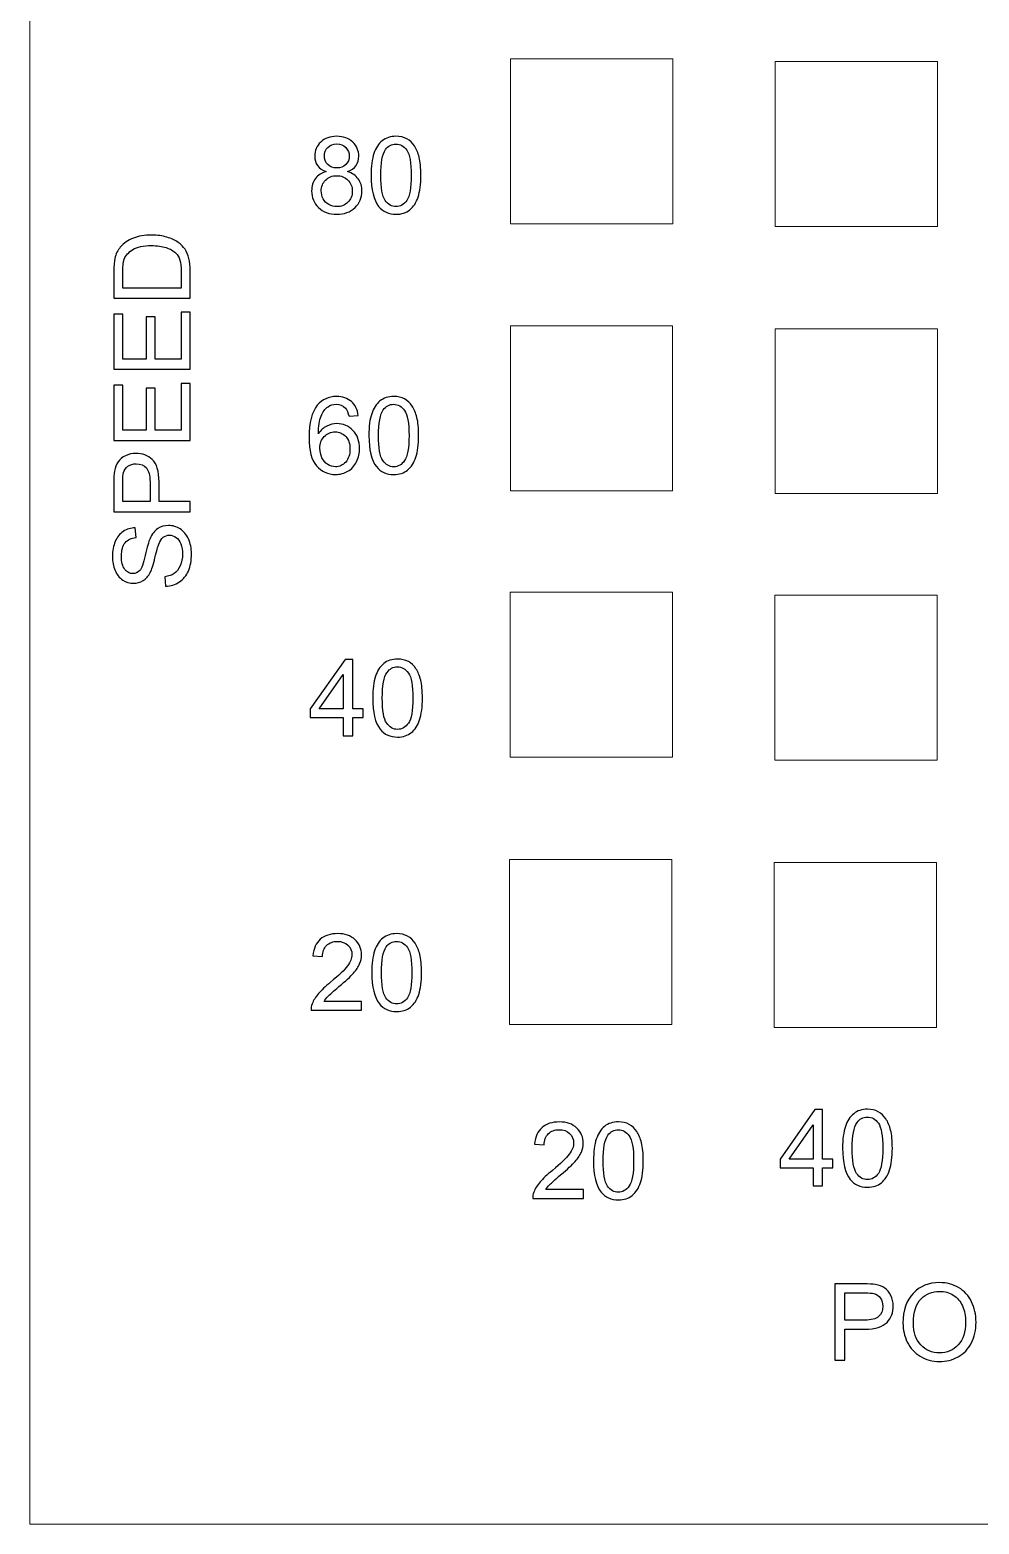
# Model space of a CAD drawing. Header units: centimetres. Extents: x -5.3 to 8.7, y 2.6 to 13.2.
# Drawn here: x -5.34 to -1.89, y 2.65 to 8.09 of the extents above; entities that cross this region are included whole.
import ezdxf

# ---------------------------------------------------------------- set-up
doc = ezdxf.new("R2010")
doc.units = ezdxf.units.CM
doc.header["$MEASUREMENT"] = 0
doc.layers.add('Layer 1', color=7, linetype='Continuous')

msp = doc.modelspace()

# ---------------------------------------------------------------- linework, layer by layer
at = {"layer": 'Layer 1', "color": 250, "lineweight": 9}
for points in [[(-5.3368, 2.64968), (8.73188, 2.64968), (8.73188, 13.15154), (-5.3368, 13.15154), (-5.3368, 2.64968)], [(-3.58969, 7.38041), (-2.99973, 7.38041), (-2.99973, 7.98041), (-3.58969, 7.98041), (-3.58969, 7.38041)], [(-3.58969, 7.38041), (-2.99973, 7.38041), (-2.99973, 7.98041), (-3.58969, 7.98041), (-3.58969, 7.38041)], [(-2.6274, 7.36991), (-2.03744, 7.36991), (-2.03744, 7.96991), (-2.6274, 7.96991), (-2.6274, 7.36991)], [(-3.59012, 6.40889), (-3.00016, 6.40889), (-3.00016, 7.00889), (-3.59012, 7.00889), (-3.59012, 6.40889)], [(-3.59012, 6.40889), (-3.00016, 6.40889), (-3.00016, 7.00889), (-3.59012, 7.00889), (-3.59012, 6.40889)], [(-2.62783, 6.39839), (-2.03787, 6.39839), (-2.03787, 6.99839), (-2.62783, 6.99839), (-2.62783, 6.39839)], [(-3.59083, 5.43981), (-3.00087, 5.43981), (-3.00087, 6.03981), (-3.59083, 6.03981), (-3.59083, 5.43981)], [(-3.59083, 5.43981), (-3.00087, 5.43981), (-3.00087, 6.03981), (-3.59083, 6.03981), (-3.59083, 5.43981)], [(-2.62854, 5.42931), (-2.03858, 5.42931), (-2.03858, 6.02931), (-2.62854, 6.02931), (-2.62854, 5.42931)], [(-3.59281, 4.46688), (-3.00285, 4.46688), (-3.00285, 5.06688), (-3.59281, 5.06688), (-3.59281, 4.46688)], [(-3.59281, 4.46688), (-3.00285, 4.46688), (-3.00285, 5.06688), (-3.59281, 5.06688), (-3.59281, 4.46688)], [(-2.63052, 4.45638), (-2.04056, 4.45638), (-2.04056, 5.05638), (-2.63052, 5.05638), (-2.63052, 4.45638)]]:
    msp.add_lwpolyline(points, close=True, dxfattribs=at)
at = {"layer": 'Layer 1', "color": 250}
for points, knots in [([(-4.25958, 7.56988), (-4.27374, 7.57506), (-4.28422, 7.58249), (-4.29108, 7.59207), (-4.29787, 7.6017), (-4.3013, 7.61322), (-4.3013, 7.6266), (-4.3013, 7.64685), (-4.29405, 7.66379), (-4.27956, 7.67757), (-4.26501, 7.69134), (-4.24574, 7.69827), (-4.22161, 7.69827), (-4.19743, 7.69827), (-4.17789, 7.69122), (-4.16315, 7.67712), (-4.1484, 7.66302), (-4.14103, 7.64588), (-4.14103, 7.62563), (-4.14103, 7.61276), (-4.14439, 7.60151), (-4.15112, 7.592), (-4.15784, 7.58243), (-4.16806, 7.57506), (-4.18184, 7.56988), (-4.16483, 7.56432), (-4.15196, 7.55539), (-4.1431, 7.54298), (-4.13424, 7.53062), (-4.12977, 7.51588), (-4.12977, 7.49867), (-4.12977, 7.47494), (-4.13818, 7.45502), (-4.15493, 7.43885), (-4.17175, 7.42268), (-4.1938, 7.41459), (-4.22116, 7.41459), (-4.24852, 7.41459), (-4.27057, 7.42268), (-4.28739, 7.43891), (-4.30414, 7.45515), (-4.31255, 7.47539), (-4.31255, 7.49964), (-4.31255, 7.51769), (-4.30796, 7.53282), (-4.29877, 7.54498), (-4.28959, 7.55721), (-4.27652, 7.56548), (-4.25958, 7.56988)], [0, 0, 0, 0, 0.0625, 0.0625, 0.0625, 0.125, 0.125, 0.125, 0.1875, 0.1875, 0.1875, 0.25, 0.25, 0.25, 0.3125, 0.3125, 0.3125, 0.375, 0.375, 0.375, 0.4375, 0.4375, 0.4375, 0.5, 0.5, 0.5, 0.5625, 0.5625, 0.5625, 0.625, 0.625, 0.625, 0.6875, 0.6875, 0.6875, 0.75, 0.75, 0.75, 0.8125, 0.8125, 0.8125, 0.875, 0.875, 0.875, 0.9375, 0.9375, 0.9375, 1, 1, 1, 1]), ([(-4.26637, 7.62783), (-4.26637, 7.61464), (-4.26217, 7.6039), (-4.25382, 7.59556), (-4.24542, 7.58722), (-4.23442, 7.58301), (-4.22077, 7.58301), (-4.20751, 7.58301), (-4.19678, 7.58715), (-4.18844, 7.59543), (-4.18009, 7.60371), (-4.17595, 7.61386), (-4.17595, 7.62589), (-4.17595, 7.63844), (-4.18022, 7.64898), (-4.18882, 7.65752), (-4.19736, 7.66606), (-4.20816, 7.67032), (-4.22116, 7.67032), (-4.23429, 7.67032), (-4.24509, 7.66612), (-4.25363, 7.65778), (-4.2621, 7.64943), (-4.26637, 7.63947), (-4.26637, 7.62783)], [0, 0, 0, 0, 0.125, 0.125, 0.125, 0.25, 0.25, 0.25, 0.375, 0.375, 0.375, 0.5, 0.5, 0.5, 0.625, 0.625, 0.625, 0.75, 0.75, 0.75, 0.875, 0.875, 0.875, 1, 1, 1, 1]), ([(-4.09633, 7.55636), (-4.09633, 7.58916), (-4.09297, 7.61567), (-4.08624, 7.63572), (-4.07945, 7.65584), (-4.06943, 7.67129), (-4.0561, 7.6821), (-4.04284, 7.6929), (-4.02609, 7.69827), (-4.00591, 7.69827), (-3.99104, 7.69827), (-3.97797, 7.69529), (-3.96665, 7.68928), (-3.9554, 7.68326), (-3.94609, 7.67459), (-3.93884, 7.66328), (-3.9316, 7.65202), (-3.92591, 7.63825), (-3.92177, 7.62201), (-3.91757, 7.60578), (-3.9155, 7.58385), (-3.9155, 7.55636), (-3.9155, 7.52377), (-3.91886, 7.49738), (-3.92552, 7.47733), (-3.93218, 7.45722), (-3.94221, 7.44176), (-3.95553, 7.43089), (-3.96879, 7.42003), (-3.98561, 7.41459), (-4.00591, 7.41459), (-4.03262, 7.41459), (-4.05364, 7.4241), (-4.06891, 7.44318), (-4.08721, 7.46646), (-4.09633, 7.50417), (-4.09633, 7.55636)], [0, 0, 0, 0, 0.0833333, 0.0833333, 0.0833333, 0.1666667, 0.1666667, 0.1666667, 0.25, 0.25, 0.25, 0.3333333, 0.3333333, 0.3333333, 0.4166667, 0.4166667, 0.4166667, 0.5, 0.5, 0.5, 0.5833333, 0.5833333, 0.5833333, 0.6666667, 0.6666667, 0.6666667, 0.75, 0.75, 0.75, 0.8333333, 0.8333333, 0.8333333, 0.9166667, 0.9166667, 0.9166667, 1, 1, 1, 1]), ([(-4.06141, 7.55624), (-4.06141, 7.51051), (-4.0561, 7.48011), (-4.04543, 7.46511), (-4.03476, 7.45004), (-4.02157, 7.44253), (-4.00591, 7.44253), (-3.99026, 7.44253), (-3.97707, 7.4501), (-3.9664, 7.46517), (-3.95572, 7.4803), (-3.95042, 7.51064), (-3.95042, 7.55624), (-3.95042, 7.60196), (-3.95572, 7.63236), (-3.9664, 7.64736), (-3.977, 7.66243), (-3.99033, 7.66994), (-4.0063, 7.66994), (-4.02195, 7.66994), (-4.0345, 7.66328), (-4.04388, 7.65002), (-4.05559, 7.63314), (-4.06141, 7.60183), (-4.06141, 7.55624)], [0, 0, 0, 0, 0.125, 0.125, 0.125, 0.25, 0.25, 0.25, 0.375, 0.375, 0.375, 0.5, 0.5, 0.5, 0.625, 0.625, 0.625, 0.75, 0.75, 0.75, 0.875, 0.875, 0.875, 1, 1, 1, 1]), ([(-4.27762, 7.49938), (-4.27762, 7.48962), (-4.27536, 7.48024), (-4.27083, 7.47112), (-4.26631, 7.46207), (-4.25945, 7.45502), (-4.25027, 7.45004), (-4.24115, 7.44506), (-4.23132, 7.44253), (-4.2209, 7.44253), (-4.20447, 7.44253), (-4.19102, 7.44777), (-4.18048, 7.45825), (-4.16994, 7.46873), (-4.1647, 7.48205), (-4.1647, 7.49822), (-4.1647, 7.51465), (-4.17013, 7.52823), (-4.18093, 7.53897), (-4.1918, 7.5497), (-4.20551, 7.55507), (-4.222, 7.55507), (-4.23817, 7.55507), (-4.25143, 7.54977), (-4.26191, 7.53916), (-4.27239, 7.52855), (-4.27762, 7.51529), (-4.27762, 7.49938)], [0, 0, 0, 0, 0.1111111, 0.1111111, 0.1111111, 0.2222222, 0.2222222, 0.2222222, 0.3333333, 0.3333333, 0.3333333, 0.4444444, 0.4444444, 0.4444444, 0.5555556, 0.5555556, 0.5555556, 0.6666667, 0.6666667, 0.6666667, 0.7777778, 0.7777778, 0.7777778, 0.8888889, 0.8888889, 0.8888889, 1, 1, 1, 1]), ([(-4.75413, 7.1091), (-4.75413, 7.1091), (-5.03198, 7.1091), (-5.03198, 7.1091), (-5.03198, 7.1091), (-5.03198, 7.20482), (-5.03198, 7.20482), (-5.03198, 7.22642), (-5.03062, 7.24292), (-5.02804, 7.2543), (-5.02435, 7.27021), (-5.01769, 7.28379), (-5.00812, 7.29505), (-4.9957, 7.30973), (-4.97992, 7.32066), (-4.96064, 7.3279), (-4.94137, 7.33521), (-4.91931, 7.33883), (-4.89454, 7.33883), (-4.87346, 7.33883), (-4.85477, 7.33637), (-4.83847, 7.33146), (-4.82217, 7.32654), (-4.80865, 7.32021), (-4.79798, 7.31251), (-4.78731, 7.30475), (-4.7789, 7.29634), (-4.77282, 7.28716), (-4.76668, 7.27804), (-4.76202, 7.26698), (-4.75885, 7.25404), (-4.75568, 7.24104), (-4.75413, 7.22617), (-4.75413, 7.20935), (-4.75413, 7.20935), (-4.75413, 7.1091), (-4.75413, 7.1091)], [0, 0, 0, 0, 0.0833333, 0.0833333, 0.0833333, 0.1666667, 0.1666667, 0.1666667, 0.25, 0.25, 0.25, 0.3333333, 0.3333333, 0.3333333, 0.4166667, 0.4166667, 0.4166667, 0.5, 0.5, 0.5, 0.5833333, 0.5833333, 0.5833333, 0.6666667, 0.6666667, 0.6666667, 0.75, 0.75, 0.75, 0.8333333, 0.8333333, 0.8333333, 0.9166667, 0.9166667, 0.9166667, 1, 1, 1, 1]), ([(-4.78673, 7.14597), (-4.78673, 7.14597), (-4.78673, 7.20521), (-4.78673, 7.20521), (-4.78673, 7.22351), (-4.78841, 7.23787), (-4.79184, 7.24828), (-4.79526, 7.2587), (-4.80005, 7.26698), (-4.80626, 7.27319), (-4.81499, 7.28185), (-4.82676, 7.28864), (-4.84151, 7.29349), (-4.85625, 7.29834), (-4.87411, 7.3008), (-4.89513, 7.3008), (-4.92423, 7.3008), (-4.94661, 7.29602), (-4.96226, 7.28651), (-4.97791, 7.277), (-4.98839, 7.26542), (-4.99369, 7.25178), (-4.99751, 7.24195), (-4.99938, 7.2261), (-4.99938, 7.20424), (-4.99938, 7.20424), (-4.99938, 7.14597), (-4.99938, 7.14597), (-4.99938, 7.14597), (-4.78673, 7.14597), (-4.78673, 7.14597)], [0, 0, 0, 0, 0.1, 0.1, 0.1, 0.2, 0.2, 0.2, 0.3, 0.3, 0.3, 0.4, 0.4, 0.4, 0.5, 0.5, 0.5, 0.6, 0.6, 0.6, 0.7, 0.7, 0.7, 0.8, 0.8, 0.8, 0.9, 0.9, 0.9, 1, 1, 1, 1]), ([(-4.75413, 6.85104), (-4.75413, 6.85104), (-5.03198, 6.85104), (-5.03198, 6.85104), (-5.03198, 6.85104), (-5.03198, 7.05166), (-5.03198, 7.05166), (-5.03198, 7.05166), (-4.99938, 7.05166), (-4.99938, 7.05166), (-4.99938, 7.05166), (-4.99938, 6.8879), (-4.99938, 6.8879), (-4.99938, 6.8879), (-4.91401, 6.8879), (-4.91401, 6.8879), (-4.91401, 6.8879), (-4.91401, 7.04119), (-4.91401, 7.04119), (-4.91401, 7.04119), (-4.88141, 7.04119), (-4.88141, 7.04119), (-4.88141, 7.04119), (-4.88141, 6.8879), (-4.88141, 6.8879), (-4.88141, 6.8879), (-4.78673, 6.8879), (-4.78673, 6.8879), (-4.78673, 6.8879), (-4.78673, 7.05826), (-4.78673, 7.05826), (-4.78673, 7.05826), (-4.75413, 7.05826), (-4.75413, 7.05826), (-4.75413, 7.05826), (-4.75413, 6.85104), (-4.75413, 6.85104)], [0, 0, 0, 0, 0.0833333, 0.0833333, 0.0833333, 0.1666667, 0.1666667, 0.1666667, 0.25, 0.25, 0.25, 0.3333333, 0.3333333, 0.3333333, 0.4166667, 0.4166667, 0.4166667, 0.5, 0.5, 0.5, 0.5833333, 0.5833333, 0.5833333, 0.6666667, 0.6666667, 0.6666667, 0.75, 0.75, 0.75, 0.8333333, 0.8333333, 0.8333333, 0.9166667, 0.9166667, 0.9166667, 1, 1, 1, 1]), ([(-4.75413, 6.5922), (-4.75413, 6.5922), (-5.03198, 6.5922), (-5.03198, 6.5922), (-5.03198, 6.5922), (-5.03198, 6.79282), (-5.03198, 6.79282), (-5.03198, 6.79282), (-4.99938, 6.79282), (-4.99938, 6.79282), (-4.99938, 6.79282), (-4.99938, 6.62906), (-4.99938, 6.62906), (-4.99938, 6.62906), (-4.91401, 6.62906), (-4.91401, 6.62906), (-4.91401, 6.62906), (-4.91401, 6.78235), (-4.91401, 6.78235), (-4.91401, 6.78235), (-4.88141, 6.78235), (-4.88141, 6.78235), (-4.88141, 6.78235), (-4.88141, 6.62906), (-4.88141, 6.62906), (-4.88141, 6.62906), (-4.78673, 6.62906), (-4.78673, 6.62906), (-4.78673, 6.62906), (-4.78673, 6.79942), (-4.78673, 6.79942), (-4.78673, 6.79942), (-4.75413, 6.79942), (-4.75413, 6.79942), (-4.75413, 6.79942), (-4.75413, 6.5922), (-4.75413, 6.5922)], [0, 0, 0, 0, 0.0833333, 0.0833333, 0.0833333, 0.1666667, 0.1666667, 0.1666667, 0.25, 0.25, 0.25, 0.3333333, 0.3333333, 0.3333333, 0.4166667, 0.4166667, 0.4166667, 0.5, 0.5, 0.5, 0.5833333, 0.5833333, 0.5833333, 0.6666667, 0.6666667, 0.6666667, 0.75, 0.75, 0.75, 0.8333333, 0.8333333, 0.8333333, 0.9166667, 0.9166667, 0.9166667, 1, 1, 1, 1]), ([(-4.14293, 6.68263), (-4.14293, 6.68263), (-4.17669, 6.67991), (-4.17669, 6.67991), (-4.17973, 6.6933), (-4.18406, 6.70307), (-4.18969, 6.70915), (-4.19894, 6.71891), (-4.21039, 6.72376), (-4.22397, 6.72376), (-4.2349, 6.72376), (-4.2446, 6.72073), (-4.25294, 6.71465), (-4.26368, 6.70682), (-4.27209, 6.69544), (-4.27836, 6.68043), (-4.28457, 6.66536), (-4.2878, 6.64395), (-4.28806, 6.61621), (-4.27985, 6.62869), (-4.26976, 6.638), (-4.25786, 6.64402), (-4.24596, 6.6501), (-4.23354, 6.65314), (-4.22048, 6.65314), (-4.19771, 6.65314), (-4.17831, 6.64473), (-4.16227, 6.62798), (-4.14629, 6.61123), (-4.13827, 6.58963), (-4.13827, 6.56304), (-4.13827, 6.54558), (-4.14202, 6.52941), (-4.14953, 6.51441), (-4.15709, 6.4994), (-4.16738, 6.48795), (-4.18057, 6.48), (-4.1937, 6.47204), (-4.20864, 6.46803), (-4.22533, 6.46803), (-4.25372, 6.46803), (-4.27694, 6.47851), (-4.29492, 6.4994), (-4.31283, 6.52029), (-4.32182, 6.55476), (-4.32182, 6.60275), (-4.32182, 6.65644), (-4.31186, 6.6955), (-4.29201, 6.71988), (-4.27467, 6.7411), (-4.25133, 6.75171), (-4.2219, 6.75171), (-4.20004, 6.75171), (-4.18206, 6.74556), (-4.16809, 6.73334), (-4.15412, 6.72111), (-4.14571, 6.70423), (-4.14293, 6.68263)], [0, 0, 0, 0, 0.0526316, 0.0526316, 0.0526316, 0.1052632, 0.1052632, 0.1052632, 0.1578947, 0.1578947, 0.1578947, 0.2105263, 0.2105263, 0.2105263, 0.2631579, 0.2631579, 0.2631579, 0.3157895, 0.3157895, 0.3157895, 0.3684211, 0.3684211, 0.3684211, 0.4210526, 0.4210526, 0.4210526, 0.4736842, 0.4736842, 0.4736842, 0.5263158, 0.5263158, 0.5263158, 0.5789474, 0.5789474, 0.5789474, 0.6315789, 0.6315789, 0.6315789, 0.6842105, 0.6842105, 0.6842105, 0.7368421, 0.7368421, 0.7368421, 0.7894737, 0.7894737, 0.7894737, 0.8421053, 0.8421053, 0.8421053, 0.8947368, 0.8947368, 0.8947368, 0.9473684, 0.9473684, 0.9473684, 1, 1, 1, 1]), ([(-4.10444, 6.6098), (-4.10444, 6.6426), (-4.10108, 6.66911), (-4.09435, 6.68916), (-4.08756, 6.70928), (-4.07754, 6.72473), (-4.06421, 6.73554), (-4.05095, 6.74634), (-4.0342, 6.75171), (-4.01402, 6.75171), (-3.99915, 6.75171), (-3.98608, 6.74873), (-3.97476, 6.74272), (-3.96351, 6.7367), (-3.9542, 6.72803), (-3.94695, 6.71672), (-3.93971, 6.70546), (-3.93402, 6.69169), (-3.92988, 6.67545), (-3.92568, 6.65922), (-3.92361, 6.63729), (-3.92361, 6.6098), (-3.92361, 6.57721), (-3.92697, 6.55082), (-3.93363, 6.53077), (-3.94029, 6.51066), (-3.95032, 6.4952), (-3.96364, 6.48433), (-3.9769, 6.47347), (-3.99372, 6.46803), (-4.01402, 6.46803), (-4.04073, 6.46803), (-4.06175, 6.47754), (-4.07702, 6.49662), (-4.09532, 6.5199), (-4.10444, 6.55761), (-4.10444, 6.6098)], [0, 0, 0, 0, 0.0833333, 0.0833333, 0.0833333, 0.1666667, 0.1666667, 0.1666667, 0.25, 0.25, 0.25, 0.3333333, 0.3333333, 0.3333333, 0.4166667, 0.4166667, 0.4166667, 0.5, 0.5, 0.5, 0.5833333, 0.5833333, 0.5833333, 0.6666667, 0.6666667, 0.6666667, 0.75, 0.75, 0.75, 0.8333333, 0.8333333, 0.8333333, 0.9166667, 0.9166667, 0.9166667, 1, 1, 1, 1]), ([(-4.06952, 6.60968), (-4.06952, 6.56395), (-4.06421, 6.53355), (-4.05354, 6.51855), (-4.04287, 6.50348), (-4.02968, 6.49597), (-4.01402, 6.49597), (-3.99837, 6.49597), (-3.98518, 6.50354), (-3.97451, 6.51861), (-3.96383, 6.53374), (-3.95853, 6.56408), (-3.95853, 6.60968), (-3.95853, 6.6554), (-3.96383, 6.6858), (-3.97451, 6.7008), (-3.98511, 6.71587), (-3.99844, 6.72338), (-4.01441, 6.72338), (-4.03006, 6.72338), (-4.04261, 6.71672), (-4.05199, 6.70346), (-4.0637, 6.68658), (-4.06952, 6.65527), (-4.06952, 6.60968)], [0, 0, 0, 0, 0.125, 0.125, 0.125, 0.25, 0.25, 0.25, 0.375, 0.375, 0.375, 0.5, 0.5, 0.5, 0.625, 0.625, 0.625, 0.75, 0.75, 0.75, 0.875, 0.875, 0.875, 1, 1, 1, 1]), ([(-4.28263, 6.56272), (-4.28263, 6.55095), (-4.28011, 6.5397), (-4.27513, 6.52896), (-4.27015, 6.51822), (-4.26316, 6.51007), (-4.2543, 6.50445), (-4.24538, 6.49882), (-4.23593, 6.49597), (-4.22591, 6.49597), (-4.21136, 6.49597), (-4.19894, 6.50179), (-4.18865, 6.51344), (-4.17837, 6.52508), (-4.1732, 6.54086), (-4.1732, 6.56084), (-4.1732, 6.58005), (-4.17831, 6.59519), (-4.18846, 6.60625), (-4.19861, 6.61731), (-4.21155, 6.62287), (-4.22727, 6.62287), (-4.24266, 6.62287), (-4.25579, 6.61731), (-4.26653, 6.60625), (-4.27726, 6.59519), (-4.28263, 6.5807), (-4.28263, 6.56272)], [0, 0, 0, 0, 0.1111111, 0.1111111, 0.1111111, 0.2222222, 0.2222222, 0.2222222, 0.3333333, 0.3333333, 0.3333333, 0.4444444, 0.4444444, 0.4444444, 0.5555556, 0.5555556, 0.5555556, 0.6666667, 0.6666667, 0.6666667, 0.7777778, 0.7777778, 0.7777778, 0.8888889, 0.8888889, 0.8888889, 1, 1, 1, 1]), ([(-4.75413, 6.33258), (-4.75413, 6.33258), (-5.03198, 6.33258), (-5.03198, 6.33258), (-5.03198, 6.33258), (-5.03198, 6.43749), (-5.03198, 6.43749), (-5.03198, 6.45592), (-5.03108, 6.47002), (-5.02933, 6.47978), (-5.02707, 6.49343), (-5.02273, 6.50488), (-5.01639, 6.51413), (-5.00999, 6.52338), (-5.00107, 6.53081), (-4.98962, 6.53644), (-4.97817, 6.54207), (-4.96556, 6.54485), (-4.95178, 6.54485), (-4.92824, 6.54485), (-4.90825, 6.53735), (-4.89196, 6.52228), (-4.87559, 6.50727), (-4.86744, 6.48004), (-4.86744, 6.44072), (-4.86744, 6.44072), (-4.86744, 6.36945), (-4.86744, 6.36945), (-4.86744, 6.36945), (-4.75413, 6.36945), (-4.75413, 6.36945), (-4.75413, 6.36945), (-4.75413, 6.33258), (-4.75413, 6.33258)], [0, 0, 0, 0, 0.0909091, 0.0909091, 0.0909091, 0.1818182, 0.1818182, 0.1818182, 0.2727273, 0.2727273, 0.2727273, 0.3636364, 0.3636364, 0.3636364, 0.4545455, 0.4545455, 0.4545455, 0.5454545, 0.5454545, 0.5454545, 0.6363636, 0.6363636, 0.6363636, 0.7272727, 0.7272727, 0.7272727, 0.8181818, 0.8181818, 0.8181818, 0.9090909, 0.9090909, 0.9090909, 1, 1, 1, 1]), ([(-4.90004, 6.36945), (-4.90004, 6.36945), (-4.90004, 6.44124), (-4.90004, 6.44124), (-4.90004, 6.46504), (-4.90444, 6.48185), (-4.9133, 6.49188), (-4.92216, 6.50184), (-4.93458, 6.50682), (-4.95068, 6.50682), (-4.96226, 6.50682), (-4.97222, 6.50391), (-4.9805, 6.49802), (-4.98878, 6.49214), (-4.99427, 6.48438), (-4.99693, 6.4748), (-4.99854, 6.4686), (-4.99938, 6.45715), (-4.99938, 6.44053), (-4.99938, 6.44053), (-4.99938, 6.36945), (-4.99938, 6.36945), (-4.99938, 6.36945), (-4.90004, 6.36945), (-4.90004, 6.36945)], [0, 0, 0, 0, 0.125, 0.125, 0.125, 0.25, 0.25, 0.25, 0.375, 0.375, 0.375, 0.5, 0.5, 0.5, 0.625, 0.625, 0.625, 0.75, 0.75, 0.75, 0.875, 0.875, 0.875, 1, 1, 1, 1]), ([(-4.84338, 6.06171), (-4.84338, 6.06171), (-4.84649, 6.09625), (-4.84649, 6.09625), (-4.83252, 6.09787), (-4.82107, 6.10168), (-4.81208, 6.1077), (-4.80315, 6.11371), (-4.79591, 6.12302), (-4.79035, 6.13564), (-4.78485, 6.14825), (-4.78207, 6.16248), (-4.78207, 6.17826), (-4.78207, 6.19229), (-4.78414, 6.20465), (-4.78834, 6.21538), (-4.79255, 6.22612), (-4.7983, 6.23407), (-4.80561, 6.23931), (-4.81292, 6.24455), (-4.82081, 6.2472), (-4.82941, 6.2472), (-4.83808, 6.2472), (-4.84565, 6.24468), (-4.85218, 6.23964), (-4.85865, 6.23459), (-4.86408, 6.22625), (-4.86854, 6.21461), (-4.87139, 6.20717), (-4.87592, 6.19068), (-4.88206, 6.16513), (-4.8882, 6.13958), (-4.89396, 6.12173), (-4.89939, 6.11151), (-4.90638, 6.09825), (-4.91498, 6.08842), (-4.92533, 6.08195), (-4.93561, 6.07542), (-4.94719, 6.07219), (-4.95993, 6.07219), (-4.97403, 6.07219), (-4.98716, 6.0762), (-4.99932, 6.08415), (-5.01154, 6.09211), (-5.02079, 6.10369), (-5.02713, 6.11901), (-5.03347, 6.13428), (-5.03664, 6.15129), (-5.03664, 6.16998), (-5.03664, 6.19055), (-5.03334, 6.20872), (-5.02668, 6.22444), (-5.02008, 6.24015), (-5.01031, 6.25225), (-4.99738, 6.26072), (-4.98451, 6.26919), (-4.96989, 6.27372), (-4.95359, 6.27437), (-4.95359, 6.27437), (-4.95088, 6.23905), (-4.95088, 6.23905), (-4.9684, 6.23718), (-4.98166, 6.23078), (-4.99059, 6.21985), (-4.99958, 6.20891), (-5.00404, 6.19275), (-5.00404, 6.1714), (-5.00404, 6.14915), (-4.99997, 6.13292), (-4.99182, 6.12277), (-4.98367, 6.11261), (-4.97384, 6.1075), (-4.96232, 6.1075), (-4.95236, 6.1075), (-4.94415, 6.11112), (-4.93768, 6.1183), (-4.93128, 6.12542), (-4.92462, 6.14385), (-4.91789, 6.17373), (-4.9111, 6.20361), (-4.90521, 6.22411), (-4.90017, 6.23524), (-4.89273, 6.25134), (-4.88335, 6.26331), (-4.87191, 6.271), (-4.86052, 6.2787), (-4.84739, 6.28252), (-4.83252, 6.28252), (-4.81771, 6.28252), (-4.80387, 6.27831), (-4.7908, 6.26984), (-4.77774, 6.26137), (-4.76758, 6.24927), (-4.76034, 6.23343), (-4.7531, 6.21758), (-4.74947, 6.1998), (-4.74947, 6.17994), (-4.74947, 6.15485), (-4.75316, 6.13383), (-4.76047, 6.11688), (-4.76778, 6.09987), (-4.77877, 6.08661), (-4.79352, 6.07697), (-4.8082, 6.06727), (-4.82482, 6.06223), (-4.84338, 6.06171)], [0, 0, 0, 0, 0.0285714, 0.0285714, 0.0285714, 0.0571429, 0.0571429, 0.0571429, 0.0857143, 0.0857143, 0.0857143, 0.1142857, 0.1142857, 0.1142857, 0.1428571, 0.1428571, 0.1428571, 0.1714286, 0.1714286, 0.1714286, 0.2, 0.2, 0.2, 0.2285714, 0.2285714, 0.2285714, 0.2571429, 0.2571429, 0.2571429, 0.2857143, 0.2857143, 0.2857143, 0.3142857, 0.3142857, 0.3142857, 0.3428571, 0.3428571, 0.3428571, 0.3714286, 0.3714286, 0.3714286, 0.4, 0.4, 0.4, 0.4285714, 0.4285714, 0.4285714, 0.4571429, 0.4571429, 0.4571429, 0.4857143, 0.4857143, 0.4857143, 0.5142857, 0.5142857, 0.5142857, 0.5428571, 0.5428571, 0.5428571, 0.5714286, 0.5714286, 0.5714286, 0.6, 0.6, 0.6, 0.6285714, 0.6285714, 0.6285714, 0.6571429, 0.6571429, 0.6571429, 0.6857143, 0.6857143, 0.6857143, 0.7142857, 0.7142857, 0.7142857, 0.7428571, 0.7428571, 0.7428571, 0.7714286, 0.7714286, 0.7714286, 0.8, 0.8, 0.8, 0.8285714, 0.8285714, 0.8285714, 0.8571429, 0.8571429, 0.8571429, 0.8857143, 0.8857143, 0.8857143, 0.9142857, 0.9142857, 0.9142857, 0.9428571, 0.9428571, 0.9428571, 0.9714286, 0.9714286, 0.9714286, 1, 1, 1, 1]), ([(-4.1975, 5.51746), (-4.1975, 5.51746), (-4.1975, 5.58382), (-4.1975, 5.58382), (-4.1975, 5.58382), (-4.31818, 5.58382), (-4.31818, 5.58382), (-4.31818, 5.58382), (-4.31818, 5.61525), (-4.31818, 5.61525), (-4.31818, 5.61525), (-4.19129, 5.79531), (-4.19129, 5.79531), (-4.19129, 5.79531), (-4.16335, 5.79531), (-4.16335, 5.79531), (-4.16335, 5.79531), (-4.16335, 5.61525), (-4.16335, 5.61525), (-4.16335, 5.61525), (-4.12571, 5.61525), (-4.12571, 5.61525), (-4.12571, 5.61525), (-4.12571, 5.58382), (-4.12571, 5.58382), (-4.12571, 5.58382), (-4.16335, 5.58382), (-4.16335, 5.58382), (-4.16335, 5.58382), (-4.16335, 5.51746), (-4.16335, 5.51746), (-4.16335, 5.51746), (-4.1975, 5.51746), (-4.1975, 5.51746)], [0, 0, 0, 0, 0.0909091, 0.0909091, 0.0909091, 0.1818182, 0.1818182, 0.1818182, 0.2727273, 0.2727273, 0.2727273, 0.3636364, 0.3636364, 0.3636364, 0.4545455, 0.4545455, 0.4545455, 0.5454545, 0.5454545, 0.5454545, 0.6363636, 0.6363636, 0.6363636, 0.7272727, 0.7272727, 0.7272727, 0.8181818, 0.8181818, 0.8181818, 0.9090909, 0.9090909, 0.9090909, 1, 1, 1, 1]), ([(-4.09071, 5.65457), (-4.09071, 5.68737), (-4.08735, 5.71388), (-4.08062, 5.73393), (-4.07383, 5.75405), (-4.06381, 5.7695), (-4.05048, 5.78031), (-4.03722, 5.79111), (-4.02047, 5.79648), (-4.00029, 5.79648), (-3.98542, 5.79648), (-3.97235, 5.7935), (-3.96103, 5.78749), (-3.94978, 5.78147), (-3.94047, 5.7728), (-3.93322, 5.76149), (-3.92598, 5.75023), (-3.92029, 5.73646), (-3.91615, 5.72022), (-3.91195, 5.70399), (-3.90988, 5.68206), (-3.90988, 5.65457), (-3.90988, 5.62198), (-3.91324, 5.59559), (-3.9199, 5.57554), (-3.92656, 5.55543), (-3.93659, 5.53997), (-3.94991, 5.5291), (-3.96317, 5.51824), (-3.97999, 5.5128), (-4.00029, 5.5128), (-4.027, 5.5128), (-4.04802, 5.52231), (-4.06329, 5.54139), (-4.08159, 5.56467), (-4.09071, 5.60238), (-4.09071, 5.65457)], [0, 0, 0, 0, 0.0833333, 0.0833333, 0.0833333, 0.1666667, 0.1666667, 0.1666667, 0.25, 0.25, 0.25, 0.3333333, 0.3333333, 0.3333333, 0.4166667, 0.4166667, 0.4166667, 0.5, 0.5, 0.5, 0.5833333, 0.5833333, 0.5833333, 0.6666667, 0.6666667, 0.6666667, 0.75, 0.75, 0.75, 0.8333333, 0.8333333, 0.8333333, 0.9166667, 0.9166667, 0.9166667, 1, 1, 1, 1]), ([(-4.05579, 5.65445), (-4.05579, 5.60872), (-4.05048, 5.57832), (-4.03981, 5.56332), (-4.02914, 5.54825), (-4.01595, 5.54074), (-4.00029, 5.54074), (-3.98464, 5.54074), (-3.97145, 5.54831), (-3.96078, 5.56338), (-3.9501, 5.57851), (-3.9448, 5.60885), (-3.9448, 5.65445), (-3.9448, 5.70017), (-3.9501, 5.73057), (-3.96078, 5.74557), (-3.97138, 5.76064), (-3.98471, 5.76815), (-4.00068, 5.76815), (-4.01633, 5.76815), (-4.02888, 5.76149), (-4.03826, 5.74823), (-4.04997, 5.73135), (-4.05579, 5.70004), (-4.05579, 5.65445)], [0, 0, 0, 0, 0.125, 0.125, 0.125, 0.25, 0.25, 0.25, 0.375, 0.375, 0.375, 0.5, 0.5, 0.5, 0.625, 0.625, 0.625, 0.75, 0.75, 0.75, 0.875, 0.875, 0.875, 1, 1, 1, 1]), ([(-4.1975, 5.61525), (-4.1975, 5.61525), (-4.1975, 5.74021), (-4.1975, 5.74021), (-4.1975, 5.74021), (-4.28462, 5.61525), (-4.28462, 5.61525), (-4.28462, 5.61525), (-4.1975, 5.61525), (-4.1975, 5.61525)], [0, 0, 0, 0, 0.3333333, 0.3333333, 0.3333333, 0.6666667, 0.6666667, 0.6666667, 1, 1, 1, 1]), ([(-4.13082, 4.5514), (-4.13082, 4.5514), (-4.13082, 4.5188), (-4.13082, 4.5188), (-4.13082, 4.5188), (-4.31476, 4.5188), (-4.31476, 4.5188), (-4.31501, 4.52701), (-4.31366, 4.5349), (-4.31075, 4.54254), (-4.30602, 4.55502), (-4.29846, 4.56737), (-4.28804, 4.57947), (-4.27763, 4.59156), (-4.26276, 4.60553), (-4.24342, 4.62138), (-4.21334, 4.64615), (-4.19291, 4.66575), (-4.18223, 4.68023), (-4.1715, 4.69472), (-4.16613, 4.70843), (-4.16613, 4.72137), (-4.16613, 4.73488), (-4.17098, 4.74627), (-4.18068, 4.75558), (-4.19038, 4.76483), (-4.20306, 4.76949), (-4.21865, 4.76949), (-4.23514, 4.76949), (-4.24833, 4.76457), (-4.25823, 4.75474), (-4.26812, 4.74497), (-4.2731, 4.73139), (-4.27323, 4.71399), (-4.27323, 4.71399), (-4.30816, 4.71749), (-4.30816, 4.71749), (-4.30577, 4.74362), (-4.29671, 4.76354), (-4.28106, 4.77725), (-4.26534, 4.79096), (-4.24432, 4.79782), (-4.21787, 4.79782), (-4.19122, 4.79782), (-4.17007, 4.79044), (-4.15455, 4.77563), (-4.13897, 4.76082), (-4.1312, 4.74245), (-4.1312, 4.72059), (-4.1312, 4.70947), (-4.13347, 4.69854), (-4.13806, 4.6878), (-4.14259, 4.677), (-4.15015, 4.66568), (-4.1607, 4.65378), (-4.1713, 4.64194), (-4.18883, 4.62558), (-4.21328, 4.60488), (-4.23378, 4.58768), (-4.24698, 4.57604), (-4.2528, 4.56989), (-4.25862, 4.56375), (-4.2634, 4.55761), (-4.26722, 4.5514), (-4.26722, 4.5514), (-4.13082, 4.5514), (-4.13082, 4.5514)], [0, 0, 0, 0, 0.0454545, 0.0454545, 0.0454545, 0.0909091, 0.0909091, 0.0909091, 0.1363636, 0.1363636, 0.1363636, 0.1818182, 0.1818182, 0.1818182, 0.2272727, 0.2272727, 0.2272727, 0.2727273, 0.2727273, 0.2727273, 0.3181818, 0.3181818, 0.3181818, 0.3636364, 0.3636364, 0.3636364, 0.4090909, 0.4090909, 0.4090909, 0.4545455, 0.4545455, 0.4545455, 0.5, 0.5, 0.5, 0.5454545, 0.5454545, 0.5454545, 0.5909091, 0.5909091, 0.5909091, 0.6363636, 0.6363636, 0.6363636, 0.6818182, 0.6818182, 0.6818182, 0.7272727, 0.7272727, 0.7272727, 0.7727273, 0.7727273, 0.7727273, 0.8181818, 0.8181818, 0.8181818, 0.8636364, 0.8636364, 0.8636364, 0.9090909, 0.9090909, 0.9090909, 0.9545455, 0.9545455, 0.9545455, 1, 1, 1, 1]), ([(-4.09388, 4.65591), (-4.09388, 4.68871), (-4.09052, 4.71522), (-4.08379, 4.73527), (-4.077, 4.75539), (-4.06698, 4.77084), (-4.05365, 4.78165), (-4.04039, 4.79245), (-4.02364, 4.79782), (-4.00346, 4.79782), (-3.98859, 4.79782), (-3.97552, 4.79484), (-3.9642, 4.78883), (-3.95295, 4.78281), (-3.94364, 4.77414), (-3.93639, 4.76283), (-3.92915, 4.75157), (-3.92346, 4.7378), (-3.91932, 4.72156), (-3.91512, 4.70533), (-3.91305, 4.6834), (-3.91305, 4.65591), (-3.91305, 4.62332), (-3.91641, 4.59693), (-3.92307, 4.57688), (-3.92973, 4.55677), (-3.93976, 4.54131), (-3.95308, 4.53044), (-3.96634, 4.51958), (-3.98316, 4.51414), (-4.00346, 4.51414), (-4.03017, 4.51414), (-4.05119, 4.52365), (-4.06646, 4.54273), (-4.08476, 4.56601), (-4.09388, 4.60372), (-4.09388, 4.65591)], [0, 0, 0, 0, 0.0833333, 0.0833333, 0.0833333, 0.1666667, 0.1666667, 0.1666667, 0.25, 0.25, 0.25, 0.3333333, 0.3333333, 0.3333333, 0.4166667, 0.4166667, 0.4166667, 0.5, 0.5, 0.5, 0.5833333, 0.5833333, 0.5833333, 0.6666667, 0.6666667, 0.6666667, 0.75, 0.75, 0.75, 0.8333333, 0.8333333, 0.8333333, 0.9166667, 0.9166667, 0.9166667, 1, 1, 1, 1]), ([(-4.05896, 4.65579), (-4.05896, 4.61006), (-4.05365, 4.57966), (-4.04298, 4.56466), (-4.03231, 4.54959), (-4.01912, 4.54208), (-4.00346, 4.54208), (-3.98781, 4.54208), (-3.97462, 4.54965), (-3.96395, 4.56472), (-3.95327, 4.57985), (-3.94797, 4.61019), (-3.94797, 4.65579), (-3.94797, 4.70151), (-3.95327, 4.73191), (-3.96395, 4.74691), (-3.97455, 4.76198), (-3.98788, 4.76949), (-4.00385, 4.76949), (-4.0195, 4.76949), (-4.03205, 4.76283), (-4.04143, 4.74957), (-4.05314, 4.73269), (-4.05896, 4.70138), (-4.05896, 4.65579)], [0, 0, 0, 0, 0.125, 0.125, 0.125, 0.25, 0.25, 0.25, 0.375, 0.375, 0.375, 0.5, 0.5, 0.5, 0.625, 0.625, 0.625, 0.75, 0.75, 0.75, 0.875, 0.875, 0.875, 1, 1, 1, 1]), ([(-2.48908, 3.87984), (-2.48908, 3.87984), (-2.48908, 3.9462), (-2.48908, 3.9462), (-2.48908, 3.9462), (-2.60976, 3.9462), (-2.60976, 3.9462), (-2.60976, 3.9462), (-2.60976, 3.97763), (-2.60976, 3.97763), (-2.60976, 3.97763), (-2.48287, 4.15769), (-2.48287, 4.15769), (-2.48287, 4.15769), (-2.45493, 4.15769), (-2.45493, 4.15769), (-2.45493, 4.15769), (-2.45493, 3.97763), (-2.45493, 3.97763), (-2.45493, 3.97763), (-2.41729, 3.97763), (-2.41729, 3.97763), (-2.41729, 3.97763), (-2.41729, 3.9462), (-2.41729, 3.9462), (-2.41729, 3.9462), (-2.45493, 3.9462), (-2.45493, 3.9462), (-2.45493, 3.9462), (-2.45493, 3.87984), (-2.45493, 3.87984), (-2.45493, 3.87984), (-2.48908, 3.87984), (-2.48908, 3.87984)], [0, 0, 0, 0, 0.0909091, 0.0909091, 0.0909091, 0.1818182, 0.1818182, 0.1818182, 0.2727273, 0.2727273, 0.2727273, 0.3636364, 0.3636364, 0.3636364, 0.4545455, 0.4545455, 0.4545455, 0.5454545, 0.5454545, 0.5454545, 0.6363636, 0.6363636, 0.6363636, 0.7272727, 0.7272727, 0.7272727, 0.8181818, 0.8181818, 0.8181818, 0.9090909, 0.9090909, 0.9090909, 1, 1, 1, 1]), ([(-2.38229, 4.01695), (-2.38229, 4.04975), (-2.37893, 4.07626), (-2.3722, 4.09631), (-2.36541, 4.11643), (-2.35539, 4.13188), (-2.34206, 4.14269), (-2.3288, 4.15349), (-2.31205, 4.15886), (-2.29187, 4.15886), (-2.277, 4.15886), (-2.26393, 4.15588), (-2.25261, 4.14987), (-2.24136, 4.14385), (-2.23205, 4.13518), (-2.2248, 4.12387), (-2.21756, 4.11261), (-2.21187, 4.09884), (-2.20773, 4.0826), (-2.20353, 4.06637), (-2.20146, 4.04444), (-2.20146, 4.01695), (-2.20146, 3.98436), (-2.20482, 3.95797), (-2.21148, 3.93792), (-2.21814, 3.91781), (-2.22817, 3.90235), (-2.24149, 3.89148), (-2.25475, 3.88062), (-2.27157, 3.87518), (-2.29187, 3.87518), (-2.31858, 3.87518), (-2.3396, 3.88469), (-2.35487, 3.90377), (-2.37317, 3.92705), (-2.38229, 3.96476), (-2.38229, 4.01695)], [0, 0, 0, 0, 0.0833333, 0.0833333, 0.0833333, 0.1666667, 0.1666667, 0.1666667, 0.25, 0.25, 0.25, 0.3333333, 0.3333333, 0.3333333, 0.4166667, 0.4166667, 0.4166667, 0.5, 0.5, 0.5, 0.5833333, 0.5833333, 0.5833333, 0.6666667, 0.6666667, 0.6666667, 0.75, 0.75, 0.75, 0.8333333, 0.8333333, 0.8333333, 0.9166667, 0.9166667, 0.9166667, 1, 1, 1, 1]), ([(-3.32483, 3.86638), (-3.32483, 3.86638), (-3.32483, 3.83378), (-3.32483, 3.83378), (-3.32483, 3.83378), (-3.50877, 3.83378), (-3.50877, 3.83378), (-3.50902, 3.84199), (-3.50767, 3.84988), (-3.50476, 3.85752), (-3.50003, 3.87), (-3.49247, 3.88235), (-3.48205, 3.89445), (-3.47164, 3.90654), (-3.45677, 3.92051), (-3.43743, 3.93636), (-3.40735, 3.96113), (-3.38692, 3.98073), (-3.37624, 3.99521), (-3.36551, 4.0097), (-3.36014, 4.02341), (-3.36014, 4.03635), (-3.36014, 4.04986), (-3.36499, 4.06125), (-3.37469, 4.07056), (-3.38439, 4.07981), (-3.39707, 4.08447), (-3.41266, 4.08447), (-3.42915, 4.08447), (-3.44234, 4.07955), (-3.45224, 4.06972), (-3.46213, 4.05995), (-3.46711, 4.04637), (-3.46724, 4.02897), (-3.46724, 4.02897), (-3.50217, 4.03247), (-3.50217, 4.03247), (-3.49978, 4.0586), (-3.49072, 4.07852), (-3.47507, 4.09223), (-3.45935, 4.10594), (-3.43833, 4.1128), (-3.41188, 4.1128), (-3.38523, 4.1128), (-3.36408, 4.10542), (-3.34856, 4.09061), (-3.33298, 4.0758), (-3.32521, 4.05743), (-3.32521, 4.03557), (-3.32521, 4.02445), (-3.32748, 4.01352), (-3.33207, 4.00278), (-3.3366, 3.99198), (-3.34416, 3.98066), (-3.35471, 3.96876), (-3.36531, 3.95692), (-3.38284, 3.94056), (-3.40729, 3.91986), (-3.42779, 3.90266), (-3.44099, 3.89102), (-3.44681, 3.88487), (-3.45263, 3.87873), (-3.45741, 3.87259), (-3.46123, 3.86638), (-3.46123, 3.86638), (-3.32483, 3.86638), (-3.32483, 3.86638)], [0, 0, 0, 0, 0.0454545, 0.0454545, 0.0454545, 0.0909091, 0.0909091, 0.0909091, 0.1363636, 0.1363636, 0.1363636, 0.1818182, 0.1818182, 0.1818182, 0.2272727, 0.2272727, 0.2272727, 0.2727273, 0.2727273, 0.2727273, 0.3181818, 0.3181818, 0.3181818, 0.3636364, 0.3636364, 0.3636364, 0.4090909, 0.4090909, 0.4090909, 0.4545455, 0.4545455, 0.4545455, 0.5, 0.5, 0.5, 0.5454545, 0.5454545, 0.5454545, 0.5909091, 0.5909091, 0.5909091, 0.6363636, 0.6363636, 0.6363636, 0.6818182, 0.6818182, 0.6818182, 0.7272727, 0.7272727, 0.7272727, 0.7727273, 0.7727273, 0.7727273, 0.8181818, 0.8181818, 0.8181818, 0.8636364, 0.8636364, 0.8636364, 0.9090909, 0.9090909, 0.9090909, 0.9545455, 0.9545455, 0.9545455, 1, 1, 1, 1]), ([(-3.28789, 3.97089), (-3.28789, 4.00369), (-3.28453, 4.0302), (-3.2778, 4.05025), (-3.27101, 4.07037), (-3.26099, 4.08582), (-3.24766, 4.09663), (-3.2344, 4.10743), (-3.21765, 4.1128), (-3.19747, 4.1128), (-3.1826, 4.1128), (-3.16953, 4.10982), (-3.15821, 4.10381), (-3.14696, 4.09779), (-3.13765, 4.08912), (-3.1304, 4.07781), (-3.12316, 4.06655), (-3.11747, 4.05278), (-3.11333, 4.03654), (-3.10913, 4.02031), (-3.10706, 3.99838), (-3.10706, 3.97089), (-3.10706, 3.9383), (-3.11042, 3.91191), (-3.11708, 3.89186), (-3.12374, 3.87175), (-3.13377, 3.85629), (-3.14709, 3.84542), (-3.16035, 3.83456), (-3.17717, 3.82912), (-3.19747, 3.82912), (-3.22418, 3.82912), (-3.2452, 3.83863), (-3.26047, 3.85771), (-3.27877, 3.88099), (-3.28789, 3.9187), (-3.28789, 3.97089)], [0, 0, 0, 0, 0.0833333, 0.0833333, 0.0833333, 0.1666667, 0.1666667, 0.1666667, 0.25, 0.25, 0.25, 0.3333333, 0.3333333, 0.3333333, 0.4166667, 0.4166667, 0.4166667, 0.5, 0.5, 0.5, 0.5833333, 0.5833333, 0.5833333, 0.6666667, 0.6666667, 0.6666667, 0.75, 0.75, 0.75, 0.8333333, 0.8333333, 0.8333333, 0.9166667, 0.9166667, 0.9166667, 1, 1, 1, 1]), ([(-3.25297, 3.97077), (-3.25297, 3.92504), (-3.24766, 3.89464), (-3.23699, 3.87964), (-3.22632, 3.86457), (-3.21313, 3.85706), (-3.19747, 3.85706), (-3.18182, 3.85706), (-3.16863, 3.86463), (-3.15796, 3.8797), (-3.14728, 3.89483), (-3.14198, 3.92517), (-3.14198, 3.97077), (-3.14198, 4.01649), (-3.14728, 4.04689), (-3.15796, 4.06189), (-3.16856, 4.07696), (-3.18189, 4.08447), (-3.19786, 4.08447), (-3.21351, 4.08447), (-3.22606, 4.07781), (-3.23544, 4.06455), (-3.24715, 4.04767), (-3.25297, 4.01636), (-3.25297, 3.97077)], [0, 0, 0, 0, 0.125, 0.125, 0.125, 0.25, 0.25, 0.25, 0.375, 0.375, 0.375, 0.5, 0.5, 0.5, 0.625, 0.625, 0.625, 0.75, 0.75, 0.75, 0.875, 0.875, 0.875, 1, 1, 1, 1]), ([(-2.48908, 3.97763), (-2.48908, 3.97763), (-2.48908, 4.10259), (-2.48908, 4.10259), (-2.48908, 4.10259), (-2.5762, 3.97763), (-2.5762, 3.97763), (-2.5762, 3.97763), (-2.48908, 3.97763), (-2.48908, 3.97763)], [0, 0, 0, 0, 0.3333333, 0.3333333, 0.3333333, 0.6666667, 0.6666667, 0.6666667, 1, 1, 1, 1]), ([(-2.34737, 4.01683), (-2.34737, 3.9711), (-2.34206, 3.9407), (-2.33139, 3.9257), (-2.32072, 3.91063), (-2.30753, 3.90312), (-2.29187, 3.90312), (-2.27622, 3.90312), (-2.26303, 3.91069), (-2.25236, 3.92576), (-2.24168, 3.94089), (-2.23638, 3.97123), (-2.23638, 4.01683), (-2.23638, 4.06255), (-2.24168, 4.09295), (-2.25236, 4.10795), (-2.26296, 4.12302), (-2.27629, 4.13053), (-2.29226, 4.13053), (-2.30791, 4.13053), (-2.32046, 4.12387), (-2.32984, 4.11061), (-2.34155, 4.09373), (-2.34737, 4.06242), (-2.34737, 4.01683)], [0, 0, 0, 0, 0.125, 0.125, 0.125, 0.25, 0.25, 0.25, 0.375, 0.375, 0.375, 0.5, 0.5, 0.5, 0.625, 0.625, 0.625, 0.75, 0.75, 0.75, 0.875, 0.875, 0.875, 1, 1, 1, 1]), ([(-2.41055, 3.24576), (-2.41055, 3.24576), (-2.41055, 3.52361), (-2.41055, 3.52361), (-2.41055, 3.52361), (-2.30564, 3.52361), (-2.30564, 3.52361), (-2.28721, 3.52361), (-2.27311, 3.52271), (-2.26335, 3.52096), (-2.2497, 3.5187), (-2.23825, 3.51436), (-2.229, 3.50802), (-2.21975, 3.50162), (-2.21232, 3.4927), (-2.20669, 3.48125), (-2.20106, 3.4698), (-2.19828, 3.45719), (-2.19828, 3.44341), (-2.19828, 3.41987), (-2.20578, 3.39988), (-2.22085, 3.38359), (-2.23586, 3.36722), (-2.26309, 3.35907), (-2.30241, 3.35907), (-2.30241, 3.35907), (-2.37368, 3.35907), (-2.37368, 3.35907), (-2.37368, 3.35907), (-2.37368, 3.24576), (-2.37368, 3.24576), (-2.37368, 3.24576), (-2.41055, 3.24576), (-2.41055, 3.24576)], [0, 0, 0, 0, 0.0909091, 0.0909091, 0.0909091, 0.1818182, 0.1818182, 0.1818182, 0.2727273, 0.2727273, 0.2727273, 0.3636364, 0.3636364, 0.3636364, 0.4545455, 0.4545455, 0.4545455, 0.5454545, 0.5454545, 0.5454545, 0.6363636, 0.6363636, 0.6363636, 0.7272727, 0.7272727, 0.7272727, 0.8181818, 0.8181818, 0.8181818, 0.9090909, 0.9090909, 0.9090909, 1, 1, 1, 1]), ([(-2.37368, 3.39167), (-2.37368, 3.39167), (-2.30189, 3.39167), (-2.30189, 3.39167), (-2.27809, 3.39167), (-2.26128, 3.39607), (-2.25125, 3.40493), (-2.24129, 3.41379), (-2.23631, 3.42621), (-2.23631, 3.44231), (-2.23631, 3.45389), (-2.23922, 3.46385), (-2.24511, 3.47213), (-2.25099, 3.48041), (-2.25875, 3.4859), (-2.26833, 3.48856), (-2.27453, 3.49017), (-2.28598, 3.49101), (-2.3026, 3.49101), (-2.3026, 3.49101), (-2.37368, 3.49101), (-2.37368, 3.49101), (-2.37368, 3.49101), (-2.37368, 3.39167), (-2.37368, 3.39167)], [0, 0, 0, 0, 0.125, 0.125, 0.125, 0.25, 0.25, 0.25, 0.375, 0.375, 0.375, 0.5, 0.5, 0.5, 0.625, 0.625, 0.625, 0.75, 0.75, 0.75, 0.875, 0.875, 0.875, 1, 1, 1, 1]), ([(-2.16296, 3.381), (-2.16296, 3.42705), (-2.15055, 3.46314), (-2.12577, 3.4892), (-2.101, 3.51527), (-2.06905, 3.52827), (-2.02986, 3.52827), (-2.00418, 3.52827), (-1.98109, 3.52212), (-1.96046, 3.5099), (-1.93989, 3.49768), (-1.92418, 3.4806), (-1.91338, 3.45868), (-1.90257, 3.43681), (-1.89714, 3.41198), (-1.89714, 3.38423), (-1.89714, 3.3561), (-1.90283, 3.33087), (-1.91422, 3.30869), (-1.9256, 3.28644), (-1.9417, 3.26963), (-1.96253, 3.25824), (-1.98342, 3.24679), (-2.00593, 3.2411), (-2.03005, 3.2411), (-2.05625, 3.2411), (-2.07959, 3.24744), (-2.10023, 3.26005), (-2.12079, 3.27267), (-2.13645, 3.28987), (-2.14705, 3.31173), (-2.15766, 3.33353), (-2.16296, 3.35662), (-2.16296, 3.381)], [0, 0, 0, 0, 0.0909091, 0.0909091, 0.0909091, 0.1818182, 0.1818182, 0.1818182, 0.2727273, 0.2727273, 0.2727273, 0.3636364, 0.3636364, 0.3636364, 0.4545455, 0.4545455, 0.4545455, 0.5454545, 0.5454545, 0.5454545, 0.6363636, 0.6363636, 0.6363636, 0.7272727, 0.7272727, 0.7272727, 0.8181818, 0.8181818, 0.8181818, 0.9090909, 0.9090909, 0.9090909, 1, 1, 1, 1]), ([(-2.12493, 3.38035), (-2.12493, 3.34691), (-2.11594, 3.32059), (-2.09796, 3.30138), (-2.07998, 3.28217), (-2.05741, 3.27254), (-2.03025, 3.27254), (-2.00256, 3.27254), (-1.97986, 3.28224), (-1.96195, 3.30164), (-1.9441, 3.32104), (-1.93517, 3.3486), (-1.93517, 3.3843), (-1.93517, 3.40687), (-1.93899, 3.4266), (-1.94662, 3.44341), (-1.95425, 3.46023), (-1.96544, 3.47329), (-1.98012, 3.48254), (-1.99487, 3.49179), (-2.01136, 3.49645), (-2.02966, 3.49645), (-2.05566, 3.49645), (-2.07804, 3.48752), (-2.0968, 3.46967), (-2.11556, 3.45182), (-2.12493, 3.42207), (-2.12493, 3.38035)], [0, 0, 0, 0, 0.1111111, 0.1111111, 0.1111111, 0.2222222, 0.2222222, 0.2222222, 0.3333333, 0.3333333, 0.3333333, 0.4444444, 0.4444444, 0.4444444, 0.5555556, 0.5555556, 0.5555556, 0.6666667, 0.6666667, 0.6666667, 0.7777778, 0.7777778, 0.7777778, 0.8888889, 0.8888889, 0.8888889, 1, 1, 1, 1])]:
    msp.add_open_spline(points, degree=3, knots=knots, dxfattribs=at)

doc.saveas('drawing.dxf')
